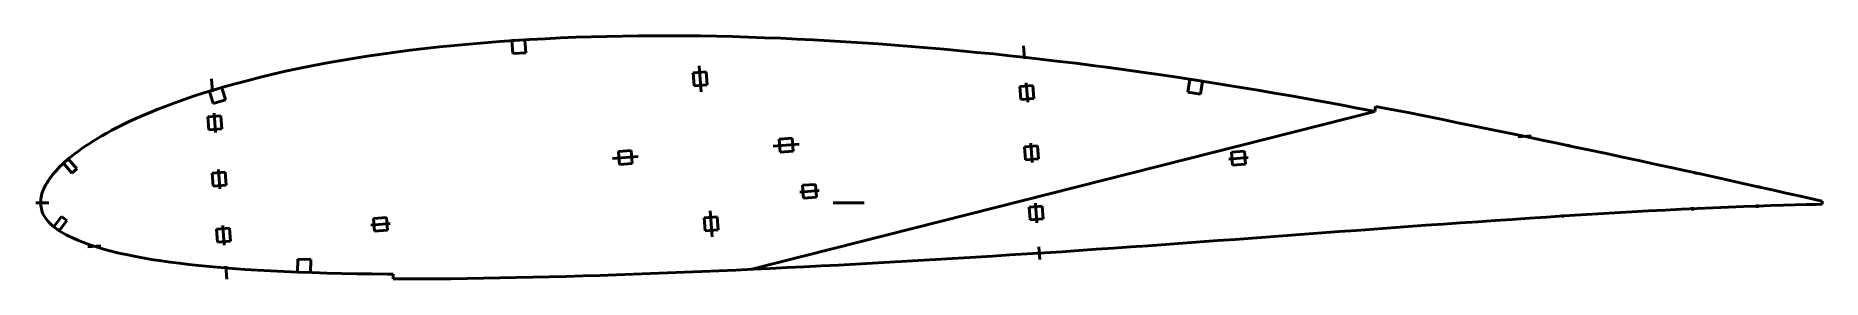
# Model space of a CAD drawing. Header units: metres. Extents: x -206 to 344, y -24 to 51.
import ezdxf

# ---------------------------------------------------------------- set-up
doc = ezdxf.new("R2010")
doc.units = ezdxf.units.M
for name, color, linetype, lineweight in [('FoilLayer', 1, 'Continuous', 50), ('StringerLayer', 1, 'Continuous', 50), ('SubLayer', 1, 'Continuous', 50)]:
    doc.layers.add(name, color=color, linetype=linetype, lineweight=lineweight)

msp = doc.modelspace()

# ---------------------------------------------------------------- linework, layer by layer
at = {"layer": 'FoilLayer'}
for p, q in [((-63.52, 49.6), (-68.16, 49.25)), ((-58.85, 49.93), (-63.52, 49.6)), ((-54.16, 50.22), (-58.85, 49.93)), ((-49.45, 50.48), (-54.16, 50.22)), ((-44.72, 50.71), (-49.45, 50.48)), ((-39.98, 50.91), (-44.72, 50.71)), ((-35.21, 51.07), (-39.98, 50.91)), ((-30.44, 51.2), (-35.21, 51.07)), ((-25.64, 51.29), (-30.44, 51.2)), ((-20.83, 51.35), (-25.64, 51.29)), ((-16.01, 51.39), (-20.83, 51.35)), ((-11.18, 51.4), (-16.01, 51.39)), ((-6.33, 51.38), (-11.18, 51.4)), ((-1.47, 51.32), (-6.33, 51.38)), ((3.41, 51.23), (-1.47, 51.32)), ((8.3, 51.11), (3.41, 51.23)), ((13.21, 50.97), (8.3, 51.11)), ((18.15, 50.8), (13.21, 50.97)), ((23.11, 50.6), (18.15, 50.8)), ((28.09, 50.37), (23.11, 50.6)), ((33.08, 50.11), (28.09, 50.37)), ((38.1, 49.83), (33.08, 50.11)), ((43.12, 49.53), (38.1, 49.83)), ((48.15, 49.21), (43.12, 49.53)), ((-108.56, 44.39), (-112.84, 43.65)), ((-104.22, 45.09), (-108.56, 44.39)), ((-99.85, 45.74), (-104.22, 45.09)), ((-95.42, 46.34), (-99.85, 45.74)), ((-90.96, 46.91), (-95.42, 46.34)), ((-86.46, 47.45), (-90.96, 46.91)), ((-81.92, 47.96), (-86.46, 47.45)), ((-77.37, 48.43), (-81.92, 47.96)), ((-72.78, 48.85), (-77.37, 48.43)), ((-68.16, 49.25), (-72.78, 48.85)), ((53.18, 48.87), (48.15, 49.21)), ((58.23, 48.49), (53.18, 48.87)), ((63.27, 48.09), (58.23, 48.49)), ((68.33, 47.66), (63.27, 48.09)), ((73.39, 47.22), (68.33, 47.66)), ((78.45, 46.76), (73.39, 47.22)), ((83.52, 46.28), (78.45, 46.76)), ((88.58, 45.78), (83.52, 46.28)), ((93.65, 45.24), (88.58, 45.78)), ((98.72, 44.67), (93.65, 45.24)), ((103.8, 44.09), (98.72, 44.67)), ((108.88, 43.5), (103.8, 44.09)), ((-137.07, 38.61), (-140.81, 37.66)), ((-133.25, 39.55), (-137.07, 38.61)), ((-129.33, 40.45), (-133.25, 39.55)), ((-125.32, 41.32), (-129.33, 40.45)), ((-121.23, 42.13), (-125.32, 41.32)), ((-117.07, 42.9), (-121.23, 42.13)), ((-112.84, 43.65), (-117.07, 42.9)), ((113.97, 42.9), (108.88, 43.5)), ((119.05, 42.27), (113.97, 42.9)), ((124.13, 41.6), (119.05, 42.27)), ((129.21, 40.89), (124.13, 41.6)), ((134.29, 40.17), (129.21, 40.89)), ((139.39, 39.44), (134.29, 40.17)), ((144.48, 38.7), (139.39, 39.44)), ((149.58, 37.93), (144.48, 38.7)), ((-154.54, 33.79), (-157.63, 32.78)), ((-151.31, 34.78), (-154.54, 33.79)), ((-147.94, 35.75), (-151.31, 34.78)), ((-144.43, 36.7), (-147.94, 35.75)), ((-140.81, 37.66), (-144.43, 36.7)), ((154.67, 37.13), (149.58, 37.93)), ((159.76, 36.3), (154.67, 37.13)), ((164.86, 35.45), (159.76, 36.3)), ((169.97, 34.6), (164.86, 35.45)), ((175.09, 33.74), (169.97, 34.6)), ((180.2, 32.88), (175.09, 33.74)), ((-171.02, 27.79), (-173.29, 26.84)), ((-168.61, 28.76), (-171.02, 27.79)), ((-166.07, 29.75), (-168.61, 28.76)), ((-163.4, 30.75), (-166.07, 29.75)), ((-160.58, 31.76), (-163.4, 30.75)), ((-157.63, 32.78), (-160.58, 31.76)), ((205.98, 28.12), (13.75, -20.53)), ((185.3, 31.97), (180.2, 32.88)), ((190.4, 31.04), (185.3, 31.97)), ((195.5, 30.09), (190.4, 31.04)), ((200.6, 29.12), (195.5, 30.09)), ((205.72, 28.16), (200.6, 29.12)), ((205.98, 28.12), (205.72, 28.16)), ((206.25, 29.59), (205.98, 28.12)), ((211.11, 28.69), (206.25, 29.59)), ((216.22, 27.72), (211.11, 28.69)), ((221.33, 26.72), (216.22, 27.72)), ((-182.82, 22.29), (-184.39, 21.43)), ((-181.14, 23.17), (-182.82, 22.29)), ((-179.35, 24.07), (-181.14, 23.17)), ((-177.45, 24.99), (-179.35, 24.07)), ((-175.43, 25.91), (-177.45, 24.99)), ((-173.29, 26.84), (-175.43, 25.91)), ((226.43, 25.68), (221.33, 26.72)), ((231.53, 24.63), (226.43, 25.68)), ((236.64, 23.57), (231.53, 24.63)), ((241.74, 22.54), (236.64, 23.57)), ((246.85, 21.52), (241.74, 22.54)), ((-192.09, 16.63), (-193.12, 15.9)), ((-191, 17.38), (-192.09, 16.63)), ((-189.83, 18.15), (-191, 17.38)), ((-188.59, 18.94), (-189.83, 18.15)), ((-187.28, 19.75), (-188.59, 18.94)), ((-185.88, 20.58), (-187.28, 19.75)), ((-184.39, 21.43), (-185.88, 20.58)), ((251.95, 20.47), (246.85, 21.52)), ((257.04, 19.39), (251.95, 20.47)), ((262.12, 18.31), (257.04, 19.39)), ((267.19, 17.23), (262.12, 18.31)), ((272.25, 16.15), (267.19, 17.23)), ((-198.79, 11.11), (-199.42, 10.47)), ((-198.13, 11.76), (-198.79, 11.11)), ((-197.41, 12.43), (-198.13, 11.76)), ((-196.66, 13.09), (-197.41, 12.43)), ((-195.86, 13.78), (-196.66, 13.09)), ((-195, 14.47), (-195.86, 13.78)), ((-194.09, 15.18), (-195, 14.47)), ((-193.12, 15.9), (-194.09, 15.18)), ((277.29, 15.1), (272.25, 16.15)), ((282.29, 14.04), (277.29, 15.1)), ((287.27, 12.96), (282.29, 14.04)), ((292.2, 11.88), (287.27, 12.96)), ((297.08, 10.81), (292.2, 11.88)), ((-203.1, 5.56), (-203.43, 4.98)), ((-202.76, 6.16), (-203.1, 5.56)), ((-202.38, 6.76), (-202.76, 6.16)), ((-201.97, 7.36), (-202.38, 6.76)), ((-201.53, 7.96), (-201.97, 7.36)), ((-201.06, 8.58), (-201.53, 7.96)), ((-200.55, 9.2), (-201.06, 8.58)), ((-200, 9.83), (-200.55, 9.2)), ((-199.42, 10.47), (-200, 9.83)), ((301.9, 9.76), (297.08, 10.81)), ((306.65, 8.75), (301.9, 9.76)), ((311.3, 7.74), (306.65, 8.75)), ((315.83, 6.73), (311.3, 7.74)), ((320.2, 5.75), (315.83, 6.73)), ((324.39, 4.8), (320.2, 5.75)), ((-204.72, 0.63), (-204.75, 0.1)), ((-204.75, 0.1), (-204.71, -0.35)), ((-204.66, 1.1), (-204.72, 0.63)), ((-204.57, 1.69), (-204.66, 1.1)), ((-204.47, 2.25), (-204.57, 1.69)), ((-204.34, 2.8), (-204.47, 2.25)), ((-204.17, 3.34), (-204.34, 2.8)), ((-203.97, 3.87), (-204.17, 3.34)), ((-203.72, 4.41), (-203.97, 3.87)), ((-203.43, 4.98), (-203.72, 4.41)), ((328.37, 3.92), (324.39, 4.8)), ((332.12, 3.08), (328.37, 3.92)), ((335.62, 2.29), (332.12, 3.08)), ((338.87, 1.55), (335.62, 2.29)), ((341.88, 0.87), (338.87, 1.55)), ((343.75, 0.45), (341.88, 0.87)), ((343.75, -0.47), (343.75, 0.45)), ((-204.71, -0.35), (-204.66, -0.89)), ((-204.66, -0.89), (-204.6, -1.42)), ((-204.6, -1.42), (-204.51, -1.93)), ((-204.51, -1.93), (-204.4, -2.43)), ((-204.4, -2.43), (-204.24, -2.92)), ((-204.24, -2.92), (-204.03, -3.42)), ((-204.03, -3.42), (-203.79, -3.91)), ((-203.79, -3.91), (-203.48, -4.4)), ((-203.48, -4.4), (-203.13, -4.89)), ((-203.13, -4.89), (-202.74, -5.39)), ((-202.74, -5.39), (-202.32, -5.87)), ((243.01, -5.5), (248.31, -5.13)), ((248.31, -5.13), (253.6, -4.76)), ((253.6, -4.76), (258.89, -4.41)), ((258.89, -4.41), (264.16, -4.07)), ((264.16, -4.07), (269.42, -3.76)), ((269.42, -3.76), (274.67, -3.45)), ((274.67, -3.45), (279.89, -3.13)), ((279.89, -3.13), (285.08, -2.83)), ((285.08, -2.83), (290.23, -2.54)), ((290.23, -2.54), (295.34, -2.27)), ((295.34, -2.27), (300.39, -2.02)), ((300.39, -2.02), (305.34, -1.79)), ((305.34, -1.79), (310.19, -1.58)), ((310.19, -1.58), (314.91, -1.38)), ((314.91, -1.38), (319.46, -1.2)), ((319.46, -1.2), (323.81, -1.04)), ((323.81, -1.04), (327.93, -0.9)), ((327.93, -0.9), (331.8, -0.78)), ((331.8, -0.78), (335.41, -0.67)), ((335.41, -0.67), (338.76, -0.58)), ((338.76, -0.58), (341.83, -0.51)), ((341.83, -0.51), (343.75, -0.47)), ((-202.32, -5.87), (-201.87, -6.35)), ((-201.87, -6.35), (-201.37, -6.82)), ((-201.37, -6.82), (-200.84, -7.29)), ((-200.84, -7.29), (-200.27, -7.75)), ((-200.27, -7.75), (-199.67, -8.19)), ((-199.67, -8.19), (-199.03, -8.63)), ((-199.03, -8.63), (-198.34, -9.06)), ((-198.34, -9.06), (-197.61, -9.49)), ((-197.61, -9.49), (-196.84, -9.91)), ((-196.84, -9.91), (-196.02, -10.33)), ((-196.02, -10.33), (-195.16, -10.75)), ((-195.16, -10.75), (-194.25, -11.17)), ((162.97, -11.29), (168.32, -10.92)), ((168.32, -10.92), (173.67, -10.53)), ((173.67, -10.53), (179.02, -10.11)), ((179.02, -10.11), (184.36, -9.69)), ((184.36, -9.69), (189.71, -9.29)), ((189.71, -9.29), (195.05, -8.9)), ((195.05, -8.9), (200.4, -8.53)), ((200.4, -8.53), (205.74, -8.16)), ((205.74, -8.16), (211.07, -7.77)), ((211.07, -7.77), (216.4, -7.36)), ((216.4, -7.36), (221.74, -6.97)), ((221.74, -6.97), (227.07, -6.59)), ((227.07, -6.59), (232.39, -6.22)), ((232.39, -6.22), (237.71, -5.87)), ((237.71, -5.87), (243.01, -5.5)), ((-194.25, -11.17), (-193.3, -11.58)), ((-193.3, -11.58), (-192.3, -11.99)), ((-192.3, -11.99), (-191.24, -12.4)), ((-191.24, -12.4), (-190.12, -12.8)), ((-190.12, -12.8), (-188.93, -13.2)), ((-188.93, -13.2), (-187.68, -13.61)), ((-187.68, -13.61), (-186.35, -14.01)), ((-186.35, -14.01), (-184.95, -14.41)), ((-184.95, -14.41), (-183.46, -14.82)), ((-183.46, -14.82), (-181.88, -15.22)), ((-181.88, -15.22), (-180.2, -15.61)), ((-180.2, -15.61), (-178.41, -16)), ((-178.41, -16), (-176.49, -16.38)), ((-176.49, -16.38), (-174.44, -16.77)), ((83.05, -16.76), (88.35, -16.42)), ((88.35, -16.42), (93.65, -16.09)), ((93.65, -16.09), (98.96, -15.78)), ((98.96, -15.78), (104.28, -15.45)), ((104.28, -15.45), (109.6, -15.09)), ((109.6, -15.09), (114.92, -14.7)), ((114.92, -14.7), (120.25, -14.32)), ((120.25, -14.32), (125.58, -13.96)), ((125.58, -13.96), (130.91, -13.61)), ((130.91, -13.61), (136.25, -13.26)), ((136.25, -13.26), (141.59, -12.87)), ((141.59, -12.87), (146.93, -12.46)), ((146.93, -12.46), (152.27, -12.06)), ((152.27, -12.06), (157.62, -11.67)), ((157.62, -11.67), (162.97, -11.29)), ((-174.44, -16.77), (-172.27, -17.16)), ((-172.27, -17.16), (-169.96, -17.55)), ((-169.96, -17.55), (-167.49, -17.92)), ((-167.49, -17.92), (-164.87, -18.29)), ((-164.87, -18.29), (-162.09, -18.65)), ((-162.09, -18.65), (-159.14, -18.99)), ((-159.14, -18.99), (-156.02, -19.31)), ((-156.02, -19.31), (-152.72, -19.62)), ((-152.72, -19.62), (-149.27, -19.93)), ((-149.27, -19.93), (-145.67, -20.24)), ((-145.67, -20.24), (-141.92, -20.53)), ((-141.92, -20.53), (-138.02, -20.78)), ((-138.02, -20.78), (-133.98, -21)), ((-133.98, -21), (-129.82, -21.19)), ((-129.82, -21.19), (-125.52, -21.35)), ((-125.52, -21.35), (-121.13, -21.52)), ((-121.13, -21.52), (-116.65, -21.67)), ((-116.65, -21.67), (-112.08, -21.8)), ((-112.08, -21.8), (-107.44, -21.89)), ((-107.44, -21.89), (-102.74, -21.94)), ((-102.74, -21.94), (-97.98, -21.96)), ((-97.98, -21.96), (-96.25, -21.96)), ((-96.25, -21.96), (-96.25, -23.46)), ((-22.2, -22.01), (-16.97, -21.82)), ((-16.97, -21.82), (-11.73, -21.62)), ((-11.73, -21.62), (-6.48, -21.41)), ((-6.48, -21.41), (-1.22, -21.19)), ((-1.22, -21.19), (4.04, -20.97)), ((4.04, -20.97), (9.31, -20.73)), ((9.31, -20.73), (14.58, -20.49)), ((14.58, -20.49), (19.85, -20.24)), ((19.85, -20.24), (25.1, -19.99)), ((25.1, -19.99), (30.35, -19.74)), ((30.35, -19.74), (35.6, -19.48)), ((35.6, -19.48), (40.85, -19.2)), ((40.85, -19.2), (46.11, -18.91)), ((46.11, -18.91), (51.37, -18.61)), ((51.37, -18.61), (56.64, -18.31)), ((56.64, -18.31), (61.91, -18.02)), ((61.91, -18.02), (67.19, -17.73)), ((67.19, -17.73), (72.47, -17.43)), ((72.47, -17.43), (77.76, -17.1)), ((77.76, -17.1), (83.05, -16.76)), ((-96.25, -23.46), (-93.15, -23.47)), ((-93.15, -23.47), (-88.28, -23.48)), ((-88.28, -23.48), (-83.37, -23.47)), ((-83.37, -23.47), (-78.42, -23.43)), ((-78.42, -23.43), (-73.44, -23.36)), ((-73.44, -23.36), (-68.42, -23.27)), ((-68.42, -23.27), (-63.38, -23.18)), ((-63.38, -23.18), (-58.31, -23.08)), ((-58.31, -23.08), (-53.21, -22.98)), ((-53.21, -22.98), (-48.09, -22.86)), ((-48.09, -22.86), (-42.95, -22.71)), ((-42.95, -22.71), (-37.79, -22.55)), ((-37.79, -22.55), (-32.61, -22.38)), ((-32.61, -22.38), (-27.41, -22.2)), ((-27.41, -22.2), (-22.2, -22.01))]:
    msp.add_line(p, q, dxfattribs=at)
at = {"layer": 'StringerLayer'}
for p, q in [((-55.66, 50.13), (-59.65, 49.88)), ((-59.65, 49.88), (-59.4, 45.89)), ((-55.41, 46.14), (-55.66, 50.13)), ((-59.4, 45.89), (-55.41, 46.14)), ((-148.91, 35.47), (-152.76, 34.36)), ((-152.76, 34.36), (-151.65, 30.52)), ((-147.8, 31.63), (-148.91, 35.47)), ((149.04, 38.02), (148.42, 34.07)), ((148.42, 34.07), (152.37, 33.44)), ((152.99, 37.4), (149.04, 38.02)), ((152.37, 33.44), (152.99, 37.4)), ((-151.65, 30.52), (-147.8, 31.63)), ((-196.26, 13.45), (-197.75, 12.13)), ((-197.75, 12.13), (-195.1, 9.13)), ((-193.61, 10.46), (-196.26, 13.45)), ((-195.1, 9.13), (-193.61, 10.46)), ((-198.28, -4.24), (-200.66, -7.46)), ((-199.05, -8.65), (-196.67, -5.44)), ((-196.67, -5.44), (-198.28, -4.24)), ((-200.66, -7.46), (-199.05, -8.65)), ((-125.54, -17.35), (-125.69, -21.35)), ((-125.69, -21.35), (-121.7, -21.5)), ((-121.55, -17.5), (-125.54, -17.35)), ((-121.7, -21.5), (-121.55, -17.5))]:
    msp.add_line(p, q, dxfattribs=at)
at = {"layer": 'SubLayer'}
for p, q in [((97.8, 48.26), (98.11, 44.28)), ((0.12, 40.31), (-3.87, 40)), ((-3.87, 40), (-3.56, 36.01)), ((-2.03, 42.15), (-1.41, 34.17)), ((0.43, 36.32), (0.12, 40.31)), ((-152.16, 38.13), (-151.85, 34.14)), ((-3.56, 36.01), (0.43, 36.32)), ((100.74, 36.05), (96.76, 35.75)), ((96.76, 35.75), (97.06, 31.76)), ((98.67, 36.9), (99.13, 30.92)), ((101.05, 32.07), (100.74, 36.05)), ((-151.35, 27.58), (-150.89, 21.6)), ((97.06, 31.76), (101.05, 32.07)), ((-149.28, 26.74), (-153.27, 26.43)), ((-153.27, 26.43), (-152.96, 22.44)), ((-152.96, 22.44), (-148.97, 22.75)), ((-148.97, 22.75), (-149.28, 26.74)), ((20.75, 17.42), (28.73, 18.04)), ((26.58, 19.88), (22.59, 19.57)), ((22.59, 19.57), (22.9, 15.58)), ((26.89, 15.89), (26.58, 19.88)), ((102.17, 17.51), (98.18, 17.2)), ((98.18, 17.2), (98.49, 13.22)), ((100.1, 18.35), (100.56, 12.37)), ((102.48, 13.52), (102.17, 17.51)), ((250.1, 20.28), (254.09, 20.59)), ((265.59, 17.06), (265.81, 18.03)), ((-28.73, 13.62), (-20.75, 14.23)), ((-22.9, 16.07), (-26.89, 15.76)), ((-26.89, 15.76), (-26.58, 11.77)), ((-26.58, 11.77), (-22.59, 12.08)), ((-22.59, 12.08), (-22.9, 16.07)), ((22.9, 15.58), (26.89, 15.89)), ((98.49, 13.22), (102.48, 13.52)), ((161.05, 13.43), (167.03, 13.89)), ((165.88, 15.81), (161.89, 15.5)), ((161.89, 15.5), (162.2, 11.51)), ((162.2, 11.51), (166.19, 11.82)), ((166.19, 11.82), (165.88, 15.81)), ((-147.94, 9.42), (-151.93, 9.11)), ((-151.93, 9.11), (-151.63, 5.13)), ((-150.02, 10.26), (-149.56, 4.28)), ((-147.64, 5.43), (-147.94, 9.42)), ((33.79, 5.64), (29.8, 5.34)), ((34.1, 1.66), (33.79, 5.64)), ((304.69, 8.65), (304.92, 9.63)), ((-206.25, 0), (-202.25, 0)), ((-151.63, 5.13), (-147.64, 5.43)), ((28.96, 3.27), (34.94, 3.73)), ((29.8, 5.34), (30.11, 1.35)), ((30.11, 1.35), (34.1, 1.66)), ((39.25, 0), (48.75, 0)), ((324.22, 4.33), (324.46, 5.3)), ((-98.29, -4.52), (-102.28, -4.83)), ((-102.28, -4.83), (-101.97, -8.81)), ((-97.99, -8.51), (-98.29, -4.52)), ((3.56, -4.36), (-0.43, -4.67)), ((-0.43, -4.67), (-0.12, -8.66)), ((2.03, -10.5), (1.41, -2.52)), ((3.87, -8.35), (3.56, -4.36)), ((103.6, -1.03), (99.61, -1.34)), ((99.61, -1.34), (99.92, -5.33)), ((99.92, -5.33), (103.91, -5.02)), ((101.53, -0.19), (101.99, -6.17)), ((103.91, -5.02), (103.6, -1.03)), ((263.88, -4.59), (263.83, -3.59)), ((303.82, -2.36), (303.77, -1.36)), ((323.8, -1.54), (323.75, -0.54)), ((-146.61, -7.89), (-150.6, -8.2)), ((-150.6, -8.2), (-150.29, -12.19)), ((-148.68, -7.05), (-148.22, -13.03)), ((-146.31, -11.88), (-146.61, -7.89)), ((-103.12, -6.9), (-97.14, -6.44)), ((-101.97, -8.81), (-97.99, -8.51)), ((-0.12, -8.66), (3.87, -8.35)), ((-190.19, -13.6), (-186.2, -13.29)), ((-150.29, -12.19), (-146.31, -11.88)), ((102.56, -13.55), (102.86, -17.54)), ((-147.72, -19.59), (-147.41, -23.58))]:
    msp.add_line(p, q, dxfattribs=at)

doc.saveas('drawing.dxf')
